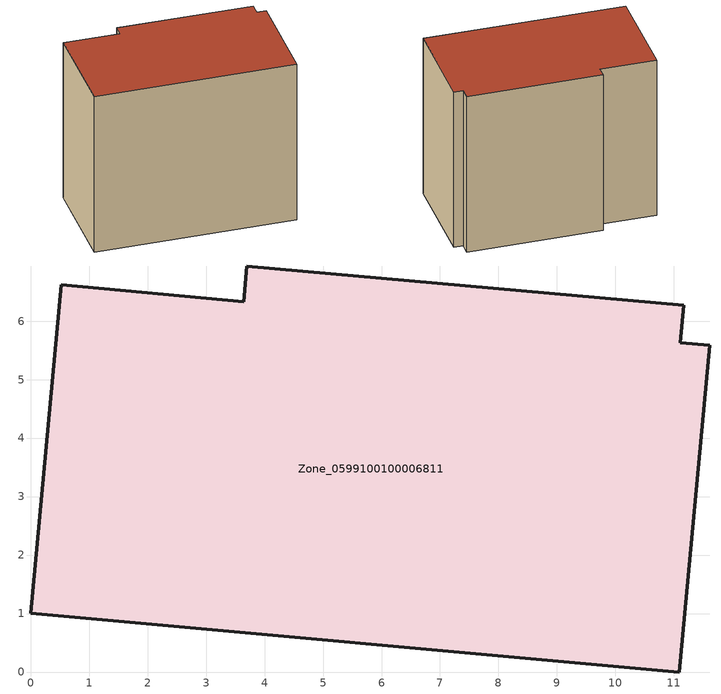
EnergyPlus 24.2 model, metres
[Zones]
Zone_0599100100006811
 floor ground (C_G): 0,1 0.52,6.62 3.64,6.33 3.69,6.94 11.16,6.27 11.11,5.63 11.62,5.59 11.09,0 z0
 wall outside (C_F): 11.09,0 11.62,5.59 11.11,5.63 11.16,6.27 3.69,6.94 3.64,6.33 0.52,6.62 0,1 11.09,0 z0:9.6
 roof outside (C_R): 0.52,6.62 0,1 11.09,0 11.62,5.59 11.11,5.63 11.16,6.27 3.69,6.94 3.64,6.33 z9.6
[BUILDING]
Pand.0599100100006811: North Axis=0; Terrain=City; Loads Convergence Tolerance Value=0.04; Temperature Convergence Tolerance Value=0.4; Solar Distribution=FullExterior; Maximum Number of Warmup Days=25; Minimum Number of Warmup Days=1
[Site:Location]
Rotterdam.The.Hague.AP_ZH_NLD Design_Conditions: Latitude=51.96; Longitude=4.45; Time Zone=1; Elevation=-4.5
[SITE:GROUNDTEMPERATURE:BUILDINGSURFACE]
18, 18, 18, 18, 18, 18, 18, 18, 18, 18, 18, 18
[MATERIAL] Thermal Absorptance=0.9; Solar Absorptance=0.7; Visible Absorptance=0.7
Name | Roughness | Thickness | Conductivity | Density | Specific Heat
G.TC.2015-2018 | MediumSmooth | 0.15 | 0.0428571 | 540 | 1210
F.TC.2015-2018 | Rough | 0.3 | 0.0666667 | 1920 | 840
R.TC.2015-2018 | MediumRough | 0.2 | 0.0333333 | 1500 | 1000
[CONSTRUCTION]
C_G: G.TC.2015-2018
C_F: F.TC.2015-2018
C_R: R.TC.2015-2018
[ZONE]
Zone_0599100100006811: Type=1; Multiplier=1; Ceiling Height=Autocalculate; Volume=Autocalculate; Floor Area=autocalculate; Part of Total Floor Area=Yes
[ZONEINFILTRATION:DESIGNFLOWRATE]
Infil_Zone_0599100100006811: Zone or ZoneList or Space or SpaceList=Zone_0599100100006811; Schedule=AlwaysOn; Design Flow Rate Calculation Method=Flow/Area; Flow Rate per Floor Area=0.0015; Constant Term Coefficient=1; Temperature Term Coefficient=0; Velocity Term Coefficient=0; Velocity Squared Term Coefficient=0
[HVACTEMPLATE:ZONE:IDEALLOADSAIRSYSTEM]
Zone_0599100100006811: Maximum Heating Supply Air Temperature=50; Minimum Cooling Supply Air Temperature=13; Maximum Heating Supply Air Humidity Ratio=0.0156; Minimum Cooling Supply Air Humidity Ratio=0.0077; Heating Limit=NoLimit; Cooling Limit=NoLimit; Dehumidification Control Type=ConstantSensibleHeatRatio; Cooling Sensible Heat Ratio=0.7; Dehumidification Setpoint=60; Humidification Control Type=None; Humidification Setpoint=30; Outdoor Air Method=None; Outdoor Air Flow Rate per Person=0.00944; Outdoor Air Flow Rate per Zone Floor Area=0; Outdoor Air Flow Rate per Zone=0; Demand Controlled Ventilation Type=None; Outdoor Air Economizer Type=NoEconomizer; Heat Recovery Type=None; Sensible Heat Recovery Effectiveness=0.7; Latent Heat Recovery Effectiveness=0.65
[ZONECONTROL:THERMOSTAT]
ThermostatControl_Zone_0599100100006811: Zone or ZoneList=Zone_0599100100006811; Control Type Schedule=DualSetpointControlType; Control 1=Thermostat_Zone_0599100100006811; Temperature Difference Between Cutout And Setpoint=0
[THERMOSTATSETPOINT:DUALSETPOINT]
Thermostat_Zone_0599100100006811: Heating Setpoint Temperature Schedule=HeatingSetpoint_Zone_0599100100006811; Cooling Setpoint Temperature Schedule=CoolingSetpoint_Zone_0599100100006811
[SCHEDULE:COMPACT]
HeatingSetpoint_Zone_0599100100006811: Through: 12/31, For: AllDays, Until: 24:00, 21
CoolingSetpoint_Zone_0599100100006811: Through: 12/31, For: AllDays, Until: 24:00, 24
DualSetpointControlType: Through: 12/31, For: AllDays, Until: 24:00, 4
AlwaysOn: Through: 12/31, For: AllDays, Until: 24:00, 1
